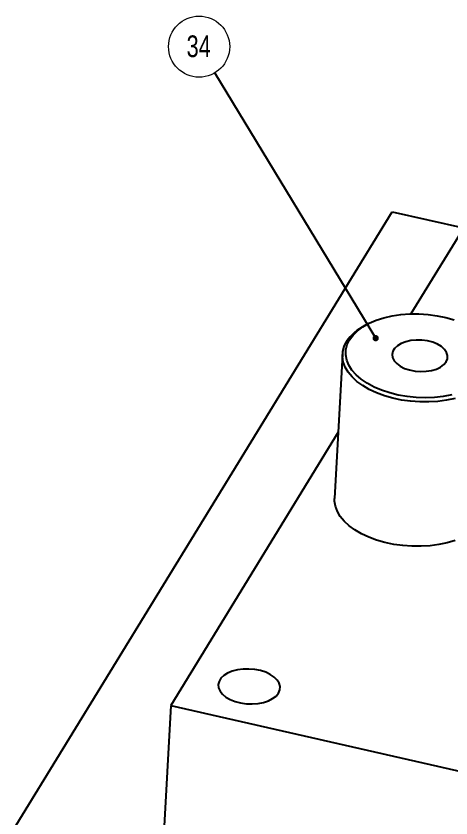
# Model space of a CAD drawing. Header units: millimetres. Extents: x 5 to 1512, y -497 to 895.
# Drawn here: x 744.7 to 815, y 164.8 to 294.3 of the extents above; entities that cross this region are included whole.
import ezdxf

# ---------------------------------------------------------------- set-up
doc = ezdxf.new("R2010")
doc.units = ezdxf.units.MM
doc.styles.add('SLDTEXTSTYLE13', font='TXT', dxfattribs={"width": 0.75})
doc.dimstyles.new('SLDDIMSTYLE2', dxfattribs={"dimtxt": 0.18, "dimasz": 1.016, "dimexe": 0, "dimexo": 0.0625, "dimgap": 0, "dimtad": 0, "dimtih": 1, "dimtoh": 1, "dimdec": 0, "dimrnd": 1e-09, "dimzin": 0, "dimdsep": 46, "dimtxsty": 'Standard', "dimblk1": 'DOT', "dimblk2": 'DOT', "dimsah": 1, "dimcen": 0.09, "dimadec": 0, "dimazin": 0, "dimtfac": 1.016, "dimtdec": 0, "dimtofl": 0, "dimtmove": 0, "dimatfit": 3, "dimldrblk": 'DOT', "dimfxl": 1, "dimfrac": 2, "dimtolj": 1, "dimtzin": 0, "dimarcsym": 0})

# ---------------------------------------------------------------- blocks, each defined once
blk = doc.blocks.new('_Dot')
at = {"color": 0, "linetype": 'ByBlock', "lineweight": -2}
blk.add_line((-0.5, 0), (-1, 0), dxfattribs=at)
at = {"color": 0, "linetype": 'ByBlock', "const_width": 0.5}
blk.add_lwpolyline([(-0.25, 0, 1), (0.25, 0, 1)], format="xyb", close=True, dxfattribs=at)
blk = doc.blocks.new('SW_NOTE_50')
at = {"color": 0, "linetype": 'Continuous', "lineweight": 0}
blk.add_circle((-2.56, 4.22), 4.94, dxfattribs=at)
at = {"color": 0, "linetype": 'Continuous', "lineweight": 0, "insert": (-2.63, 6.03), "char_height": 3.5, "attachment_point": 2, "style": 'SLDTEXTSTYLE13'}
blk.add_mtext('34', dxfattribs=at)

msp = doc.modelspace()

# ---------------------------------------------------------------- linework, layer by layer
at = {"color": 7, "linetype": 'Continuous', "lineweight": 25}
for p, q in [((830.553, 282.079), (808.542, 246.196)), ((744.743, 163.582), (805.547, 262.706)), ((805.547, 262.706), (817.061, 260.083)), ((801.475, 244.5), (801.097, 244.298)), ((797.499, 239.699), (796.23, 216.381)), ((796.812, 227.074), (769.749, 182.955)), ((769.749, 182.955), (768.402, 158.192)), ((769.749, 182.955), (1029.994, 123.664))]:
    msp.add_line(p, q, dxfattribs=at)
at = {"color": 7, "linetype": 'Continuous', "lineweight": 25, "flags": 128}
for points in [[(798.647, 242.02), (799.205, 242.77), (799.927, 243.469), (800.801, 244.107), (801.815, 244.674), (802.953, 245.161), (804.198, 245.562), (805.531, 245.87), (806.932, 246.08), (808.379, 246.19), (809.851, 246.197), (811.325, 246.102), (812.779, 245.905), (814.191, 245.61), (815.54, 245.222)], [(815.682, 232.544), (814.328, 232.258), (812.913, 232.067), (811.457, 231.973), (809.98, 231.979), (808.503, 232.083), (807.047, 232.285), (805.632, 232.581), (804.278, 232.968), (803.004, 233.44), (801.828, 233.99), (800.766, 234.61), (799.834, 235.293), (799.045, 236.027), (798.408, 236.804), (797.935, 237.612), (797.63, 238.44), (797.499, 239.276), (797.543, 240.108), (797.761, 240.925), (798.151, 241.715), (798.151, 241.715)], [(815.152, 233.137), (813.782, 232.878), (812.355, 232.717), (810.893, 232.659), (809.417, 232.703), (807.95, 232.849), (806.514, 233.095), (805.131, 233.438), (803.822, 233.871), (802.607, 234.388), (801.504, 234.982), (800.529, 235.643), (799.698, 236.362), (799.024, 237.127), (798.515, 237.927), (798.181, 238.75), (798.027, 239.584), (798.053, 240.415), (798.261, 241.231), (798.647, 242.02)], [(814.262, 238.462), (814.464, 238.955), (814.484, 239.467), (814.321, 239.977), (813.981, 240.466), (813.478, 240.912), (812.833, 241.297), (812.071, 241.606), (811.226, 241.826), (810.33, 241.949), (809.421, 241.968), (808.535, 241.883), (807.71, 241.698), (806.979, 241.42), (806.371, 241.061), (805.912, 240.635), (805.621, 240.16), (805.509, 239.656), (805.581, 239.142), (805.834, 238.64), (806.258, 238.17), (806.835, 237.752), (807.542, 237.403), (808.349, 237.137), (809.224, 236.965), (810.132, 236.894), (811.034, 236.927), (811.893, 237.063), (812.676, 237.295), (813.349, 237.615), (813.885, 238.01), (814.262, 238.462)], [(815.687, 209.602), (814.413, 209.225), (813.059, 208.939), (811.644, 208.748), (810.188, 208.655), (808.711, 208.661), (807.234, 208.765), (805.778, 208.967), (804.363, 209.263), (803.009, 209.65), (801.735, 210.121), (800.559, 210.671), (799.497, 211.292), (798.565, 211.974), (797.776, 212.709), (797.139, 213.486), (796.666, 214.294), (796.361, 215.121), (796.23, 215.957), (796.23, 216.381)], [(787.145, 184.938), (787.362, 185.451), (787.4, 185.985), (787.258, 186.52), (786.941, 187.036), (786.461, 187.516), (785.834, 187.941), (785.083, 188.297), (784.236, 188.57), (783.323, 188.752), (782.377, 188.834), (781.433, 188.814), (780.523, 188.694), (779.683, 188.476), (778.94, 188.17), (778.324, 187.785), (777.855, 187.337), (777.55, 186.841), (777.422, 186.316), (777.474, 185.779), (777.704, 185.251), (778.105, 184.751), (778.661, 184.296), (779.353, 183.904), (780.156, 183.588), (781.04, 183.359), (781.973, 183.227), (782.923, 183.196), (783.854, 183.266), (784.733, 183.436), (785.528, 183.699), (786.211, 184.046), (786.756, 184.464), (787.145, 184.938)]]:
    msp.add_lwpolyline(points, dxfattribs=at)
at = {"color": 7, "linetype": 'Continuous', "lineweight": 25}
msp.add_arc((804.464, 237.488), 7.597, 116.30264, 146.19389, dxfattribs=at)

# ---------------------------------------------------------------- block references
at = {"color": 7, "linetype": 'Continuous', "lineweight": 0}
msp.add_blockref('SW_NOTE_50', (776.887, 285.151), dxfattribs=at)

# ---------------------------------------------------------------- leaders
for points in [[(802.86, 242.277), (776.887, 285.151)], [(850.158, 219.922), (802.871, 86.369)]]:
    msp.add_leader(points, dimstyle='SLDDIMSTYLE2', dxfattribs=at)

doc.saveas('drawing.dxf')
